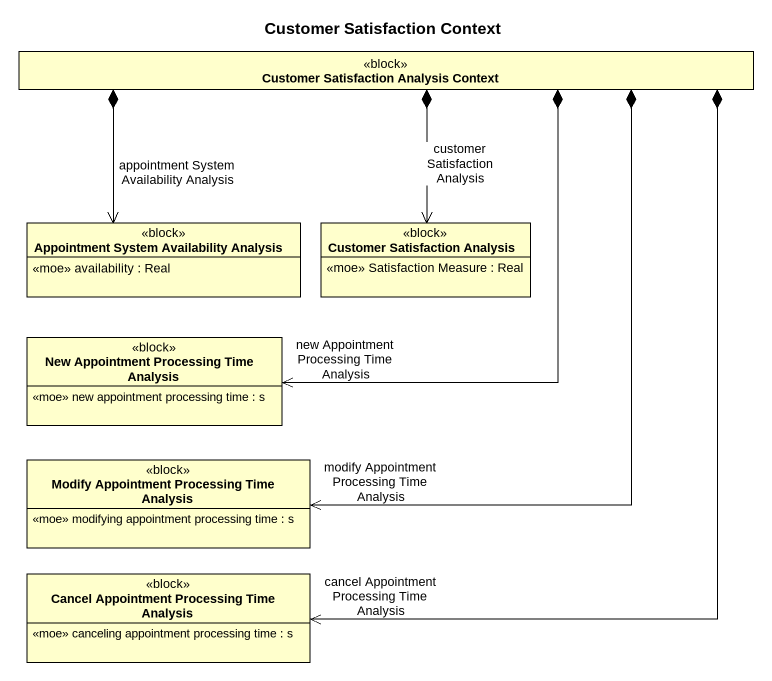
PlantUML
@startuml
title Customer Satisfaction Context
hide circle
hide empty members
class "Customer Satisfaction Analysis Context" as Customer_Satisfaction <<block>>
class "Appointment System Availability Analysis" as Appointment_System <<block>> {
  <<moe>> availability : Real
}
class "Customer Satisfaction Analysis" as Customer_Satisfaction_2 <<block>> {
  <<moe>> Satisfaction Measure : Real
}
class "New Appointment Processing Time Analysis" as New_Appointment_Processing <<block>> {
  <<moe>> new appointment processing time : s
}
class "Modify Appointment Processing Time Analysis" as Modify_Appointment <<block>> {
  <<moe>> modifying appointment processing time : s
}
class "Cancel Appointment Processing Time Analysis" as Cancel_Appointment <<block>> {
  <<moe>> canceling appointment processing time : s
}
Customer_Satisfaction *--> "appointment System Availability Analysis" Appointment_System
Customer_Satisfaction *--> "customer Satisfaction Analysis" Customer_Satisfaction_2
Customer_Satisfaction *--> "new Appointment Processing Time Analysis" New_Appointment_Processing
Customer_Satisfaction *--> "modify Appointment Processing Time Analysis" Modify_Appointment
Customer_Satisfaction *--> "cancel Appointment Processing Time Analysis" Cancel_Appointment
@enduml
